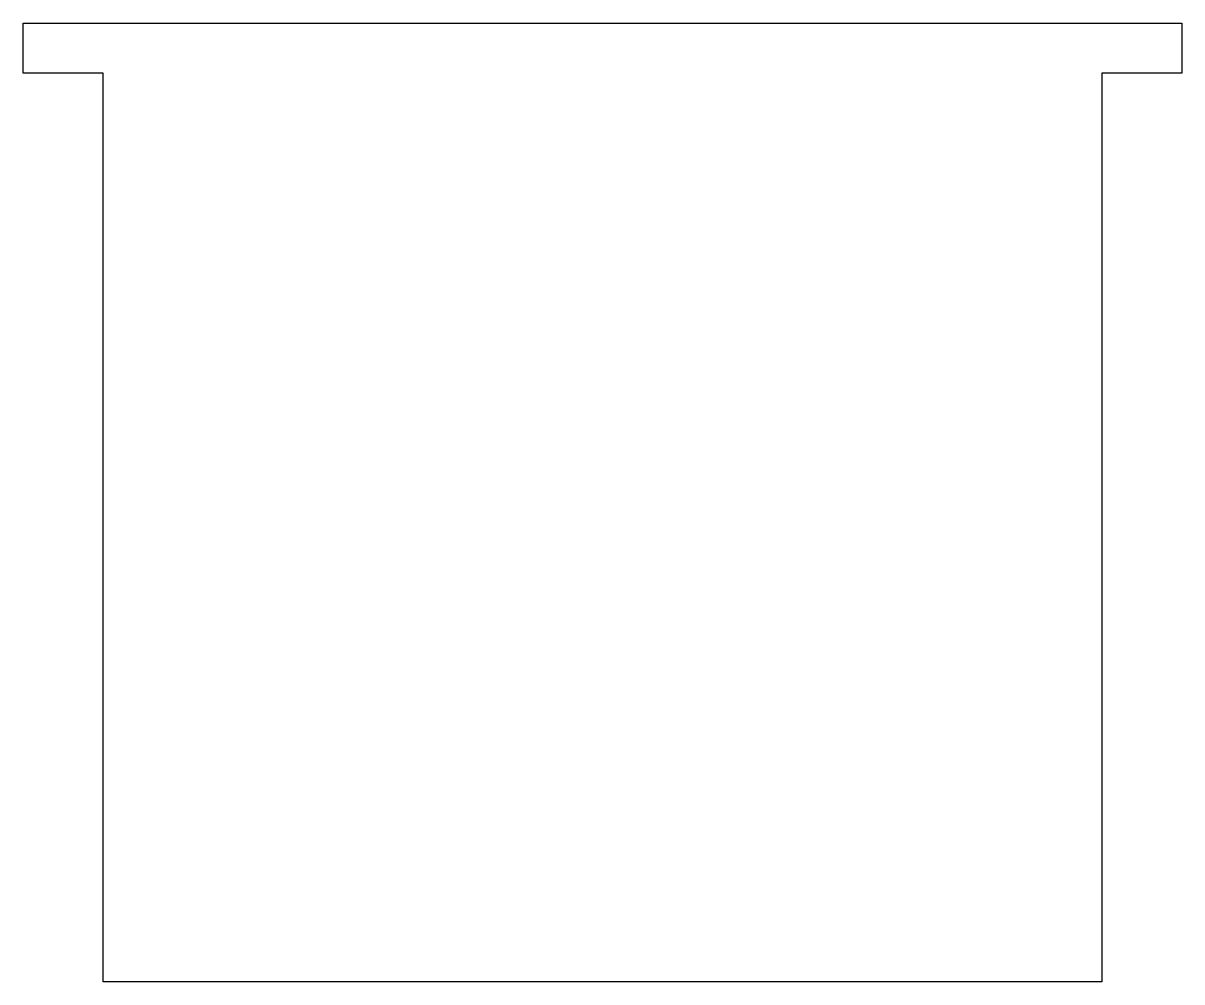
# Model space of a CAD drawing. Header units: millimetres. Extents: x -4 to 54, y 0 to 48.
import ezdxf

# ---------------------------------------------------------------- set-up
doc = ezdxf.new("R2010")
doc.units = ezdxf.units.MM
doc.layers.add('CUT', color=7, linetype='CONTINUOUS')

msp = doc.modelspace()

# ---------------------------------------------------------------- linework, layer by layer
at = {"layer": 'CUT'}
for p, q in [((-4, 45.5), (-4, 48)), ((-4, 48), (54, 48)), ((54, 48), (54, 45.5)), ((0, 45.5), (-4, 45.5)), ((0, 0), (0, 45.5)), ((54, 45.5), (50, 45.5)), ((50, 45.5), (50, 0)), ((50, 0), (0, 0))]:
    msp.add_line(p, q, dxfattribs=at)

doc.saveas('drawing.dxf')
